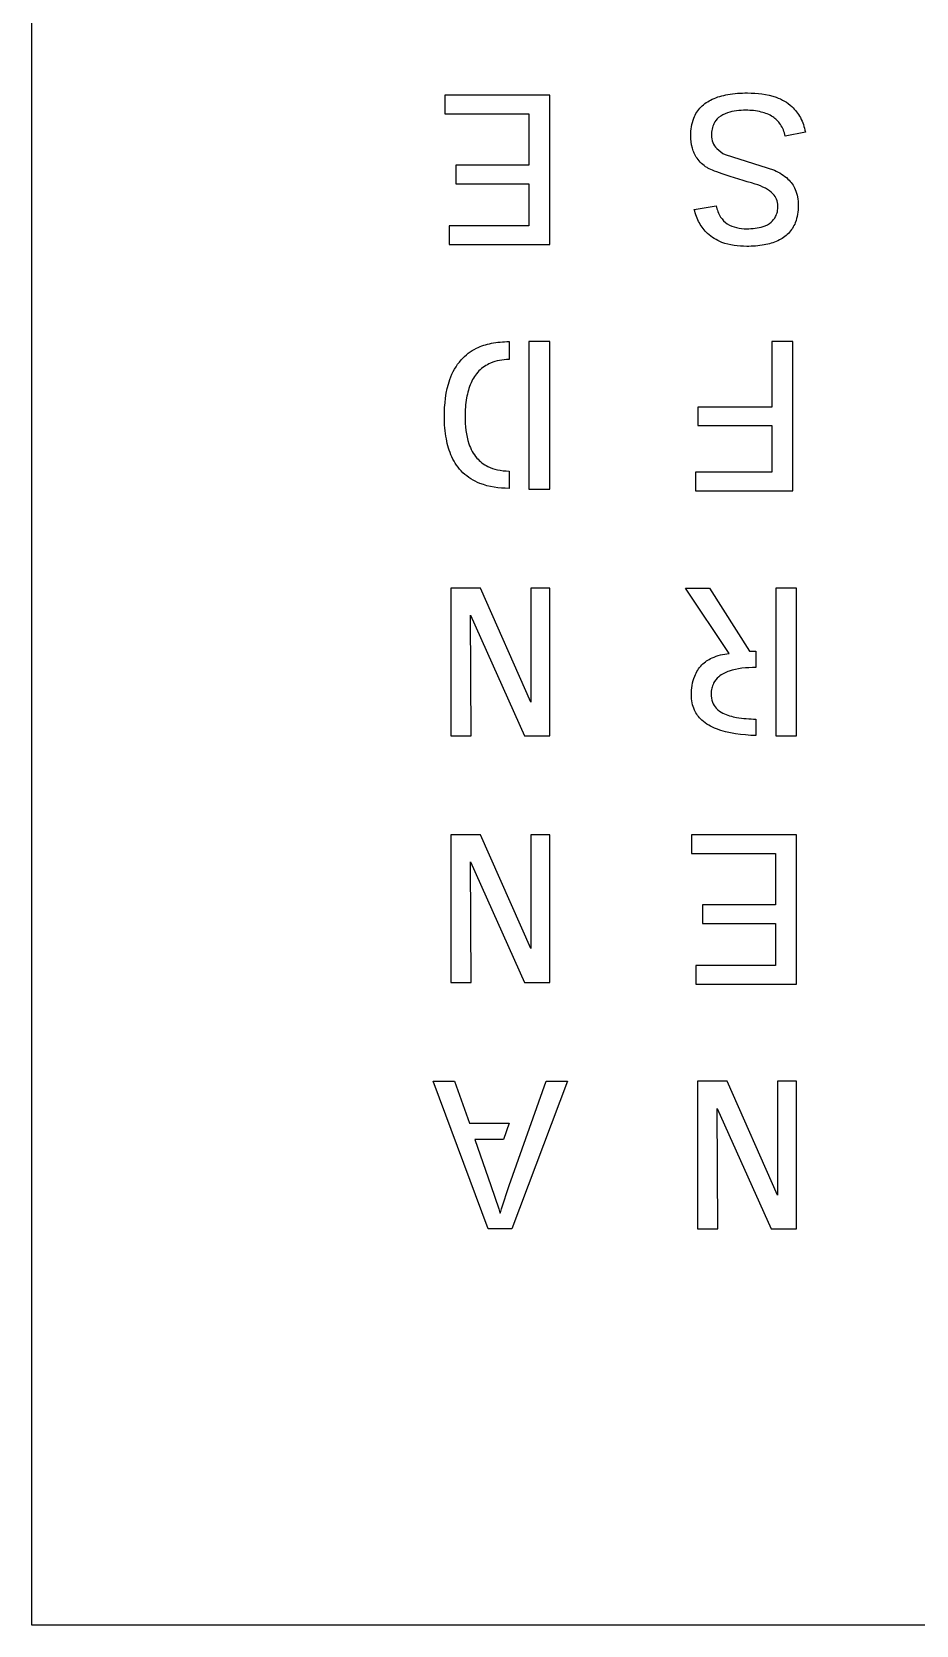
# Model space of a CAD drawing. Header units: millimetres. Extents: x -230 to 0, y -230 to 0.
# Drawn here: x -230 to -170.2, y -230 to -122.3 of the extents above; entities that cross this region are included whole.
import ezdxf

# ---------------------------------------------------------------- set-up
doc = ezdxf.new("R2010")
doc.units = ezdxf.units.MM
doc.layers.get('0').update_dxf_attribs({"linetype": 'CONTINUOUS'})

msp = doc.modelspace()

# ---------------------------------------------------------------- linework, layer by layer
for p, q in [((-177.72, -129.07), (-179.08, -129.35)), ((-177.72, -129.07), (-179.08, -129.35)), ((-183.15, -130.6), (-179.82, -131.66)), ((-183.15, -130.6), (-179.82, -131.66)), ((-185.23, -134.31), (-183.75, -134.05)), ((-185.23, -134.31), (-183.75, -134.05)), ((-197.75, -143.24), (-197.75, -144.45)), ((-197.75, -143.24), (-197.75, -144.45)), ((-197.75, -151.99), (-197.75, -153.16)), ((-197.75, -151.99), (-197.75, -153.16)), ((-182.88, -164.32), (-185.83, -159.91)), ((-185.83, -159.91), (-184.21, -159.91)), ((-182.88, -164.32), (-185.83, -159.91)), ((-185.83, -159.91), (-184.21, -159.91)), ((-184.21, -159.91), (-181.5, -164.16)), ((-184.21, -159.91), (-181.5, -164.16)), ((-181.5, -164.16), (-181.06, -164.16)), ((-181.5, -164.16), (-181.06, -164.16)), ((-181.06, -164.16), (-181.06, -165.27)), ((-181.06, -164.16), (-181.06, -165.27)), ((-181.06, -168.75), (-181.06, -169.87)), ((-181.06, -168.75), (-181.06, -169.87)), ((-199.17, -203.22), (-202.87, -193.24)), ((-202.87, -193.24), (-201.44, -193.24)), ((-199.17, -203.22), (-202.87, -193.24)), ((-202.87, -193.24), (-201.44, -193.24)), ((-201.44, -193.24), (-200.42, -196.06)), ((-201.44, -193.24), (-200.42, -196.06)), ((-197.75, -200.29), (-195.25, -193.24)), ((-197.75, -200.29), (-195.25, -193.24)), ((-193.8, -193.24), (-197.57, -203.22)), ((-193.8, -193.24), (-197.57, -203.22)), ((-195.25, -193.24), (-193.8, -193.24)), ((-195.25, -193.24), (-193.8, -193.24)), ((-200.42, -196.06), (-197.75, -196.06)), ((-200.42, -196.06), (-197.75, -196.06)), ((-197.75, -196.06), (-198.13, -197.17)), ((-197.75, -196.06), (-198.13, -197.17)), ((-198.13, -197.17), (-200.06, -197.17)), ((-200.06, -197.17), (-198.98, -200.29)), ((-198.13, -197.17), (-200.06, -197.17)), ((-200.06, -197.17), (-198.98, -200.29)), ((-198.98, -200.29), (-198.44, -201.86)), ((-198.98, -200.29), (-198.44, -201.86)), ((-198.26, -201.86), (-197.75, -200.29)), ((-198.26, -201.86), (-197.75, -200.29)), ((-197.57, -203.22), (-199.17, -203.22)), ((-197.57, -203.22), (-199.17, -203.22))]:
    msp.add_line(p, q)
for points in [[(-230, 0), (0, 0), (0, -230), (-230, -230)], [(-230, 0), (0, 0), (0, -230), (-230, -230)], [(-194.99, -136.67), (-194.99, -126.57), (-202.09, -126.57), (-202.09, -127.84), (-196.41, -127.84), (-196.41, -131.31), (-201.35, -131.31), (-201.35, -132.57), (-196.41, -132.57), (-196.41, -135.41), (-201.79, -135.41), (-201.79, -136.67)], [(-194.99, -136.67), (-194.99, -126.57), (-202.09, -126.57), (-202.09, -127.84), (-196.41, -127.84), (-196.41, -131.31), (-201.35, -131.31), (-201.35, -132.57), (-196.41, -132.57), (-196.41, -135.41), (-201.79, -135.41), (-201.79, -136.67)], [(-194.99, -143.24), (-196.42, -143.24), (-196.42, -153.22), (-194.99, -153.22)], [(-194.99, -143.24), (-196.42, -143.24), (-196.42, -153.22), (-194.99, -153.22)], [(-179.98, -148.92), (-179.98, -152.07), (-185.15, -152.07), (-185.15, -153.33), (-178.56, -153.33), (-178.56, -143.24), (-179.98, -143.24), (-179.98, -147.66), (-184.98, -147.66), (-184.98, -148.92)], [(-179.98, -148.92), (-179.98, -152.07), (-185.15, -152.07), (-185.15, -153.33), (-178.56, -153.33), (-178.56, -143.24), (-179.98, -143.24), (-179.98, -147.66), (-184.98, -147.66), (-184.98, -148.92)], [(-196.28, -167.61), (-199.68, -159.91), (-201.68, -159.91), (-201.68, -169.88), (-200.32, -169.88), (-200.36, -161.74), (-196.71, -169.88), (-194.99, -169.88), (-194.99, -159.91), (-196.27, -159.91)], [(-196.28, -167.61), (-199.68, -159.91), (-201.68, -159.91), (-201.68, -169.88), (-200.32, -169.88), (-200.36, -161.74), (-196.71, -169.88), (-194.99, -169.88), (-194.99, -159.91), (-196.27, -159.91)], [(-178.33, -159.91), (-179.73, -159.91), (-179.73, -169.88), (-178.33, -169.88)], [(-178.33, -159.91), (-179.73, -159.91), (-179.73, -169.88), (-178.33, -169.88)], [(-196.28, -184.27), (-199.68, -176.57), (-201.68, -176.57), (-201.68, -186.55), (-200.32, -186.55), (-200.36, -178.4), (-196.71, -186.55), (-194.99, -186.55), (-194.99, -176.57), (-196.27, -176.57)], [(-196.28, -184.27), (-199.68, -176.57), (-201.68, -176.57), (-201.68, -186.55), (-200.32, -186.55), (-200.36, -178.4), (-196.71, -186.55), (-194.99, -186.55), (-194.99, -176.57), (-196.27, -176.57)], [(-178.33, -186.67), (-178.33, -176.57), (-185.42, -176.57), (-185.42, -177.84), (-179.74, -177.84), (-179.74, -181.31), (-184.68, -181.31), (-184.68, -182.57), (-179.74, -182.57), (-179.74, -185.41), (-185.12, -185.41), (-185.12, -186.67)], [(-178.33, -186.67), (-178.33, -176.57), (-185.42, -176.57), (-185.42, -177.84), (-179.74, -177.84), (-179.74, -181.31), (-184.68, -181.31), (-184.68, -182.57), (-179.74, -182.57), (-179.74, -185.41), (-185.12, -185.41), (-185.12, -186.67)], [(-179.61, -200.94), (-183.01, -193.24), (-185.01, -193.24), (-185.01, -203.22), (-183.65, -203.22), (-183.69, -195.07), (-180.04, -203.22), (-178.33, -203.22), (-178.33, -193.24), (-179.6, -193.24)], [(-179.61, -200.94), (-183.01, -193.24), (-185.01, -193.24), (-185.01, -203.22), (-183.65, -203.22), (-183.69, -195.07), (-180.04, -203.22), (-178.33, -203.22), (-178.33, -193.24), (-179.6, -193.24)]]:
    msp.add_lwpolyline(points, close=True)
for points, knots in [([(-185.47, -129.31), (-185.47, -128.91), (-185.41, -128.51), (-185.15, -127.85), (-184.99, -127.6), (-184.56, -127.16), (-184.3, -126.99), (-183.69, -126.7), (-183.33, -126.6), (-182.54, -126.46), (-182.08, -126.43), (-181.64, -126.43)], [0, 0, 0, 0, 0.1201231, 0.1201231, 0.2113111, 0.2113111, 0.3046023, 0.3046023, 0.4140268, 0.4140268, 0.5467405, 0.5467405, 0.5467405, 0.5467405]), ([(-185.47, -129.31), (-185.47, -128.91), (-185.41, -128.51), (-185.15, -127.85), (-184.99, -127.6), (-184.56, -127.16), (-184.3, -126.99), (-183.69, -126.7), (-183.33, -126.6), (-182.54, -126.46), (-182.08, -126.43), (-181.64, -126.43)], [0, 0, 0, 0, 0.1201231, 0.1201231, 0.2113111, 0.2113111, 0.3046023, 0.3046023, 0.4140268, 0.4140268, 0.5467405, 0.5467405, 0.5467405, 0.5467405]), ([(-181.64, -126.43), (-180.99, -126.43), (-180.31, -126.5), (-179.31, -126.86), (-178.95, -127.07), (-178.4, -127.56), (-178.21, -127.82), (-177.9, -128.4), (-177.79, -128.73), (-177.72, -129.07)], [0, 0, 0, 0, 0.1947393, 0.1947393, 0.3192147, 0.3192147, 0.4153907, 0.4153907, 0.5190645, 0.5190645, 0.5190645, 0.5190645]), ([(-181.64, -126.43), (-180.99, -126.43), (-180.31, -126.5), (-179.31, -126.86), (-178.95, -127.07), (-178.4, -127.56), (-178.21, -127.82), (-177.9, -128.4), (-177.79, -128.73), (-177.72, -129.07)], [0, 0, 0, 0, 0.1947393, 0.1947393, 0.3192147, 0.3192147, 0.4153907, 0.4153907, 0.5190645, 0.5190645, 0.5190645, 0.5190645]), ([(-181.74, -127.6), (-182.15, -127.6), (-182.6, -127.64), (-183.2, -127.85), (-183.41, -127.95), (-183.72, -128.21), (-183.82, -128.35), (-183.96, -128.62), (-184, -128.74), (-184.06, -129.01), (-184.07, -129.15), (-184.07, -129.29)], [0, 0, 0, 0, 0.1224298, 0.1224298, 0.1905975, 0.1905975, 0.2436497, 0.2436497, 0.2820986, 0.2820986, 0.3244836, 0.3244836, 0.3244836, 0.3244836]), ([(-181.74, -127.6), (-182.15, -127.6), (-182.6, -127.64), (-183.2, -127.85), (-183.41, -127.95), (-183.72, -128.21), (-183.82, -128.35), (-183.96, -128.62), (-184, -128.74), (-184.06, -129.01), (-184.07, -129.15), (-184.07, -129.29)], [0, 0, 0, 0, 0.1224298, 0.1224298, 0.1905975, 0.1905975, 0.2436497, 0.2436497, 0.2820986, 0.2820986, 0.3244836, 0.3244836, 0.3244836, 0.3244836]), ([(-179.08, -129.35), (-179.14, -129.06), (-179.25, -128.79), (-179.55, -128.35), (-179.72, -128.18), (-180.16, -127.89), (-180.43, -127.79), (-181.04, -127.63), (-181.4, -127.6), (-181.74, -127.6)], [0, 0, 0, 0, 0.0872099, 0.0872099, 0.1613013, 0.1613013, 0.2455029, 0.2455029, 0.3499435, 0.3499435, 0.3499435, 0.3499435]), ([(-179.08, -129.35), (-179.14, -129.06), (-179.25, -128.79), (-179.55, -128.35), (-179.72, -128.18), (-180.16, -127.89), (-180.43, -127.79), (-181.04, -127.63), (-181.4, -127.6), (-181.74, -127.6)], [0, 0, 0, 0, 0.0872099, 0.0872099, 0.1613013, 0.1613013, 0.2455029, 0.2455029, 0.3499435, 0.3499435, 0.3499435, 0.3499435]), ([(-184.37, -131.48), (-184.64, -131.31), (-184.87, -131.1), (-185.19, -130.63), (-185.29, -130.4), (-185.44, -129.88), (-185.47, -129.59), (-185.47, -129.31)], [0, 0, 0, 0, 0.0943806, 0.0943806, 0.1715778, 0.1715778, 0.2564069, 0.2564069, 0.2564069, 0.2564069]), ([(-184.37, -131.48), (-184.64, -131.31), (-184.87, -131.1), (-185.19, -130.63), (-185.29, -130.4), (-185.44, -129.88), (-185.47, -129.59), (-185.47, -129.31)], [0, 0, 0, 0, 0.0943806, 0.0943806, 0.1715778, 0.1715778, 0.2564069, 0.2564069, 0.2564069, 0.2564069]), ([(-184.07, -129.29), (-184.07, -129.46), (-184.04, -129.62), (-183.92, -129.93), (-183.82, -130.07), (-183.55, -130.35), (-183.35, -130.49), (-183.15, -130.6)], [0, 0, 0, 0, 0.0509194, 0.0509194, 0.1001988, 0.1001988, 0.1697664, 0.1697664, 0.1697664, 0.1697664]), ([(-184.07, -129.29), (-184.07, -129.46), (-184.04, -129.62), (-183.92, -129.93), (-183.82, -130.07), (-183.55, -130.35), (-183.35, -130.49), (-183.15, -130.6)], [0, 0, 0, 0, 0.0509194, 0.0509194, 0.1001988, 0.1001988, 0.1697664, 0.1697664, 0.1697664, 0.1697664]), ([(-181.11, -132.59), (-181.78, -132.39), (-182.67, -132.12), (-183.86, -131.72), (-184.23, -131.58), (-184.37, -131.48)], [0, 0, 0, 0, 0.2116107, 0.2116107, 0.3715532, 0.3715532, 0.3715532, 0.3715532]), ([(-181.11, -132.59), (-181.78, -132.39), (-182.67, -132.12), (-183.86, -131.72), (-184.23, -131.58), (-184.37, -131.48)], [0, 0, 0, 0, 0.2116107, 0.2116107, 0.3715532, 0.3715532, 0.3715532, 0.3715532]), ([(-179.82, -131.66), (-179.48, -131.8), (-179.16, -131.99), (-178.69, -132.45), (-178.52, -132.68), (-178.34, -133.12), (-178.29, -133.29), (-178.22, -133.65), (-178.2, -133.85), (-178.2, -134.04)], [0, 0, 0, 0, 0.1103577, 0.1103577, 0.19804, 0.19804, 0.2515744, 0.2515744, 0.309599, 0.309599, 0.309599, 0.309599]), ([(-179.82, -131.66), (-179.48, -131.8), (-179.16, -131.99), (-178.69, -132.45), (-178.52, -132.68), (-178.34, -133.12), (-178.29, -133.29), (-178.22, -133.65), (-178.2, -133.85), (-178.2, -134.04)], [0, 0, 0, 0, 0.1103577, 0.1103577, 0.19804, 0.19804, 0.2515744, 0.2515744, 0.309599, 0.309599, 0.309599, 0.309599]), ([(-179.58, -134.07), (-179.58, -133.91), (-179.61, -133.76), (-179.72, -133.48), (-179.81, -133.36), (-180.06, -133.1), (-180.24, -132.97), (-180.64, -132.76), (-180.87, -132.66), (-181.11, -132.59)], [0, 0, 0, 0, 0.0459221, 0.0459221, 0.0910676, 0.0910676, 0.1545845, 0.1545845, 0.2278673, 0.2278673, 0.2278673, 0.2278673]), ([(-179.58, -134.07), (-179.58, -133.91), (-179.61, -133.76), (-179.72, -133.48), (-179.81, -133.36), (-180.06, -133.1), (-180.24, -132.97), (-180.64, -132.76), (-180.87, -132.66), (-181.11, -132.59)], [0, 0, 0, 0, 0.0459221, 0.0459221, 0.0910676, 0.0910676, 0.1545845, 0.1545845, 0.2278673, 0.2278673, 0.2278673, 0.2278673]), ([(-181.68, -136.8), (-182.25, -136.8), (-182.84, -136.73), (-183.73, -136.39), (-184.06, -136.19), (-184.56, -135.72), (-184.74, -135.48), (-185.04, -134.93), (-185.15, -134.62), (-185.23, -134.31)], [0, 0, 0, 0, 0.1701562, 0.1701562, 0.2866744, 0.2866744, 0.3763329, 0.3763329, 0.4741716, 0.4741716, 0.4741716, 0.4741716]), ([(-181.68, -136.8), (-182.25, -136.8), (-182.84, -136.73), (-183.73, -136.39), (-184.06, -136.19), (-184.56, -135.72), (-184.74, -135.48), (-185.04, -134.93), (-185.15, -134.62), (-185.23, -134.31)], [0, 0, 0, 0, 0.1701562, 0.1701562, 0.2866744, 0.2866744, 0.3763329, 0.3763329, 0.4741716, 0.4741716, 0.4741716, 0.4741716]), ([(-183.75, -134.05), (-183.7, -134.32), (-183.6, -134.59), (-183.33, -135), (-183.18, -135.15), (-182.81, -135.4), (-182.6, -135.48), (-182.15, -135.59), (-181.91, -135.61), (-181.68, -135.61)], [0, 0, 0, 0, 0.083488, 0.083488, 0.1483176, 0.1483176, 0.21581, 0.21581, 0.2864984, 0.2864984, 0.2864984, 0.2864984]), ([(-183.75, -134.05), (-183.7, -134.32), (-183.6, -134.59), (-183.33, -135), (-183.18, -135.15), (-182.81, -135.4), (-182.6, -135.48), (-182.15, -135.59), (-181.91, -135.61), (-181.68, -135.61)], [0, 0, 0, 0, 0.083488, 0.083488, 0.1483176, 0.1483176, 0.21581, 0.21581, 0.2864984, 0.2864984, 0.2864984, 0.2864984]), ([(-178.2, -134.04), (-178.2, -134.43), (-178.26, -134.83), (-178.51, -135.47), (-178.66, -135.71), (-179.07, -136.13), (-179.31, -136.29), (-179.87, -136.56), (-180.19, -136.65), (-180.89, -136.77), (-181.29, -136.8), (-181.68, -136.8)], [0, 0, 0, 0, 0.1181089, 0.1181089, 0.205412, 0.205412, 0.292891, 0.292891, 0.3905127, 0.3905127, 0.5076984, 0.5076984, 0.5076984, 0.5076984]), ([(-178.2, -134.04), (-178.2, -134.43), (-178.26, -134.83), (-178.51, -135.47), (-178.66, -135.71), (-179.07, -136.13), (-179.31, -136.29), (-179.87, -136.56), (-180.19, -136.65), (-180.89, -136.77), (-181.29, -136.8), (-181.68, -136.8)], [0, 0, 0, 0, 0.1181089, 0.1181089, 0.205412, 0.205412, 0.292891, 0.292891, 0.3905127, 0.3905127, 0.5076984, 0.5076984, 0.5076984, 0.5076984]), ([(-181.68, -135.61), (-181.31, -135.61), (-180.92, -135.57), (-180.38, -135.39), (-180.19, -135.3), (-179.91, -135.06), (-179.81, -134.93), (-179.68, -134.68), (-179.64, -134.57), (-179.59, -134.33), (-179.58, -134.2), (-179.58, -134.07)], [0, 0, 0, 0, 0.1093141, 0.1093141, 0.1711409, 0.1711409, 0.2196283, 0.2196283, 0.2551118, 0.2551118, 0.2943117, 0.2943117, 0.2943117, 0.2943117]), ([(-181.68, -135.61), (-181.31, -135.61), (-180.92, -135.57), (-180.38, -135.39), (-180.19, -135.3), (-179.91, -135.06), (-179.81, -134.93), (-179.68, -134.68), (-179.64, -134.57), (-179.59, -134.33), (-179.58, -134.2), (-179.58, -134.07)], [0, 0, 0, 0, 0.1093141, 0.1093141, 0.1711409, 0.1711409, 0.2196283, 0.2196283, 0.2551118, 0.2551118, 0.2943117, 0.2943117, 0.2943117, 0.2943117]), ([(-202.12, -148.33), (-202.12, -147.49), (-202.03, -146.6), (-201.58, -145.31), (-201.33, -144.86), (-200.69, -144.14), (-200.35, -143.88), (-199.63, -143.53), (-199.29, -143.42), (-198.56, -143.27), (-198.15, -143.24), (-197.75, -143.24)], [0, 0, 0, 0, 0.2517738, 0.2517738, 0.4070599, 0.4070599, 0.5393038, 0.5393038, 0.6452371, 0.6452371, 0.7646704, 0.7646704, 0.7646704, 0.7646704]), ([(-202.12, -148.33), (-202.12, -147.49), (-202.03, -146.6), (-201.58, -145.31), (-201.33, -144.86), (-200.69, -144.14), (-200.35, -143.88), (-199.63, -143.53), (-199.29, -143.42), (-198.56, -143.27), (-198.15, -143.24), (-197.75, -143.24)], [0, 0, 0, 0, 0.2517738, 0.2517738, 0.4070599, 0.4070599, 0.5393038, 0.5393038, 0.6452371, 0.6452371, 0.7646704, 0.7646704, 0.7646704, 0.7646704]), ([(-197.75, -144.45), (-198.18, -144.46), (-198.61, -144.53), (-199.29, -144.82), (-199.56, -144.99), (-200.01, -145.46), (-200.19, -145.73), (-200.46, -146.35), (-200.56, -146.7), (-200.69, -147.46), (-200.72, -147.89), (-200.72, -148.31)], [0, 0, 0, 0, 0.1274313, 0.1274313, 0.2238186, 0.2238186, 0.3221534, 0.3221534, 0.4277674, 0.4277674, 0.5538906, 0.5538906, 0.5538906, 0.5538906]), ([(-197.75, -144.45), (-198.18, -144.46), (-198.61, -144.53), (-199.29, -144.82), (-199.56, -144.99), (-200.01, -145.46), (-200.19, -145.73), (-200.46, -146.35), (-200.56, -146.7), (-200.69, -147.46), (-200.72, -147.89), (-200.72, -148.31)], [0, 0, 0, 0, 0.1274313, 0.1274313, 0.2238186, 0.2238186, 0.3221534, 0.3221534, 0.4277674, 0.4277674, 0.5538906, 0.5538906, 0.5538906, 0.5538906]), ([(-197.75, -153.16), (-198.42, -153.16), (-199.1, -153.07), (-200.15, -152.65), (-200.54, -152.42), (-201.19, -151.79), (-201.43, -151.43), (-201.79, -150.64), (-201.91, -150.23), (-202.08, -149.33), (-202.12, -148.82), (-202.12, -148.33)], [0, 0, 0, 0, 0.1997142, 0.1997142, 0.3381305, 0.3381305, 0.4697794, 0.4697794, 0.5969736, 0.5969736, 0.7455202, 0.7455202, 0.7455202, 0.7455202]), ([(-197.75, -153.16), (-198.42, -153.16), (-199.1, -153.07), (-200.15, -152.65), (-200.54, -152.42), (-201.19, -151.79), (-201.43, -151.43), (-201.79, -150.64), (-201.91, -150.23), (-202.08, -149.33), (-202.12, -148.82), (-202.12, -148.33)], [0, 0, 0, 0, 0.1997142, 0.1997142, 0.3381305, 0.3381305, 0.4697794, 0.4697794, 0.5969736, 0.5969736, 0.7455202, 0.7455202, 0.7455202, 0.7455202]), ([(-200.72, -148.31), (-200.72, -148.92), (-200.66, -149.57), (-200.34, -150.5), (-200.17, -150.83), (-199.72, -151.34), (-199.47, -151.53), (-198.98, -151.78), (-198.76, -151.85), (-198.28, -151.96), (-198.01, -151.98), (-197.75, -151.99)], [0, 0, 0, 0, 0.1823864, 0.1823864, 0.2939389, 0.2939389, 0.3880129, 0.3880129, 0.4578472, 0.4578472, 0.5357405, 0.5357405, 0.5357405, 0.5357405]), ([(-200.72, -148.31), (-200.72, -148.92), (-200.66, -149.57), (-200.34, -150.5), (-200.17, -150.83), (-199.72, -151.34), (-199.47, -151.53), (-198.98, -151.78), (-198.76, -151.85), (-198.28, -151.96), (-198.01, -151.98), (-197.75, -151.99)], [0, 0, 0, 0, 0.1823864, 0.1823864, 0.2939389, 0.2939389, 0.3880129, 0.3880129, 0.4578472, 0.4578472, 0.5357405, 0.5357405, 0.5357405, 0.5357405]), ([(-185.42, -167.12), (-185.42, -166.69), (-185.36, -166.25), (-185.09, -165.57), (-184.93, -165.31), (-184.52, -164.89), (-184.29, -164.74), (-183.67, -164.45), (-183.27, -164.36), (-182.88, -164.32)], [0, 0, 0, 0, 0.129662, 0.129662, 0.2195996, 0.2195996, 0.3051977, 0.3051977, 0.4240348, 0.4240348, 0.4240348, 0.4240348]), ([(-185.42, -167.12), (-185.42, -166.69), (-185.36, -166.25), (-185.09, -165.57), (-184.93, -165.31), (-184.52, -164.89), (-184.29, -164.74), (-183.67, -164.45), (-183.27, -164.36), (-182.88, -164.32)], [0, 0, 0, 0, 0.129662, 0.129662, 0.2195996, 0.2195996, 0.3051977, 0.3051977, 0.4240348, 0.4240348, 0.4240348, 0.4240348]), ([(-181.06, -165.27), (-181.7, -165.27), (-182.34, -165.33), (-183.12, -165.6), (-183.37, -165.72), (-183.72, -166.02), (-183.84, -166.17), (-183.98, -166.44), (-184.02, -166.56), (-184.08, -166.79), (-184.09, -166.92), (-184.09, -167.05)], [0, 0, 0, 0, 0.1913957, 0.1913957, 0.2823135, 0.2823135, 0.3481916, 0.3481916, 0.3886184, 0.3886184, 0.4319521, 0.4319521, 0.4319521, 0.4319521]), ([(-181.06, -165.27), (-181.7, -165.27), (-182.34, -165.33), (-183.12, -165.6), (-183.37, -165.72), (-183.72, -166.02), (-183.84, -166.17), (-183.98, -166.44), (-184.02, -166.56), (-184.08, -166.79), (-184.09, -166.92), (-184.09, -167.05)], [0, 0, 0, 0, 0.1913957, 0.1913957, 0.2823135, 0.2823135, 0.3481916, 0.3481916, 0.3886184, 0.3886184, 0.4319521, 0.4319521, 0.4319521, 0.4319521]), ([(-181.06, -169.87), (-182, -169.84), (-182.95, -169.72), (-184.09, -169.28), (-184.44, -169.08), (-184.93, -168.63), (-185.1, -168.4), (-185.29, -167.99), (-185.34, -167.83), (-185.41, -167.49), (-185.42, -167.3), (-185.42, -167.12)], [0, 0, 0, 0, 0.2828014, 0.2828014, 0.4160352, 0.4160352, 0.512544, 0.512544, 0.5704719, 0.5704719, 0.6324255, 0.6324255, 0.6324255, 0.6324255]), ([(-181.06, -169.87), (-182, -169.84), (-182.95, -169.72), (-184.09, -169.28), (-184.44, -169.08), (-184.93, -168.63), (-185.1, -168.4), (-185.29, -167.99), (-185.34, -167.83), (-185.41, -167.49), (-185.42, -167.3), (-185.42, -167.12)], [0, 0, 0, 0, 0.2828014, 0.2828014, 0.4160352, 0.4160352, 0.512544, 0.512544, 0.5704719, 0.5704719, 0.6324255, 0.6324255, 0.6324255, 0.6324255]), ([(-184.09, -167.05), (-184.1, -167.24), (-184.07, -167.43), (-183.94, -167.77), (-183.86, -167.91), (-183.61, -168.16), (-183.46, -168.27), (-183.01, -168.5), (-182.68, -168.59), (-181.95, -168.72), (-181.49, -168.75), (-181.06, -168.75)], [0, 0, 0, 0, 0.0580948, 0.0580948, 0.1076302, 0.1076302, 0.164257, 0.164257, 0.2595145, 0.2595145, 0.3890231, 0.3890231, 0.3890231, 0.3890231]), ([(-184.09, -167.05), (-184.1, -167.24), (-184.07, -167.43), (-183.94, -167.77), (-183.86, -167.91), (-183.61, -168.16), (-183.46, -168.27), (-183.01, -168.5), (-182.68, -168.59), (-181.95, -168.72), (-181.49, -168.75), (-181.06, -168.75)], [0, 0, 0, 0, 0.0580948, 0.0580948, 0.1076302, 0.1076302, 0.164257, 0.164257, 0.2595145, 0.2595145, 0.3890231, 0.3890231, 0.3890231, 0.3890231]), ([(-198.44, -201.86), (-198.42, -201.92), (-198.4, -201.98), (-198.38, -202.07), (-198.36, -202.11), (-198.35, -202.15)], [0, 0, 0, 0, 0.01749636, 0.01749636, 0.02877307, 0.02877307, 0.02877307, 0.02877307]), ([(-198.44, -201.86), (-198.42, -201.92), (-198.4, -201.98), (-198.38, -202.07), (-198.36, -202.11), (-198.35, -202.15)], [0, 0, 0, 0, 0.01749636, 0.01749636, 0.02877307, 0.02877307, 0.02877307, 0.02877307]), ([(-198.35, -202.15), (-198.34, -202.11), (-198.32, -202.07), (-198.3, -201.98), (-198.28, -201.92), (-198.26, -201.86)], [0, 0, 0, 0, 0.01143644, 0.01143644, 0.02918062, 0.02918062, 0.02918062, 0.02918062]), ([(-198.35, -202.15), (-198.34, -202.11), (-198.32, -202.07), (-198.3, -201.98), (-198.28, -201.92), (-198.26, -201.86)], [0, 0, 0, 0, 0.01143644, 0.01143644, 0.02918062, 0.02918062, 0.02918062, 0.02918062])]:
    msp.add_open_spline(points, degree=3, knots=knots)

doc.saveas('drawing.dxf')
